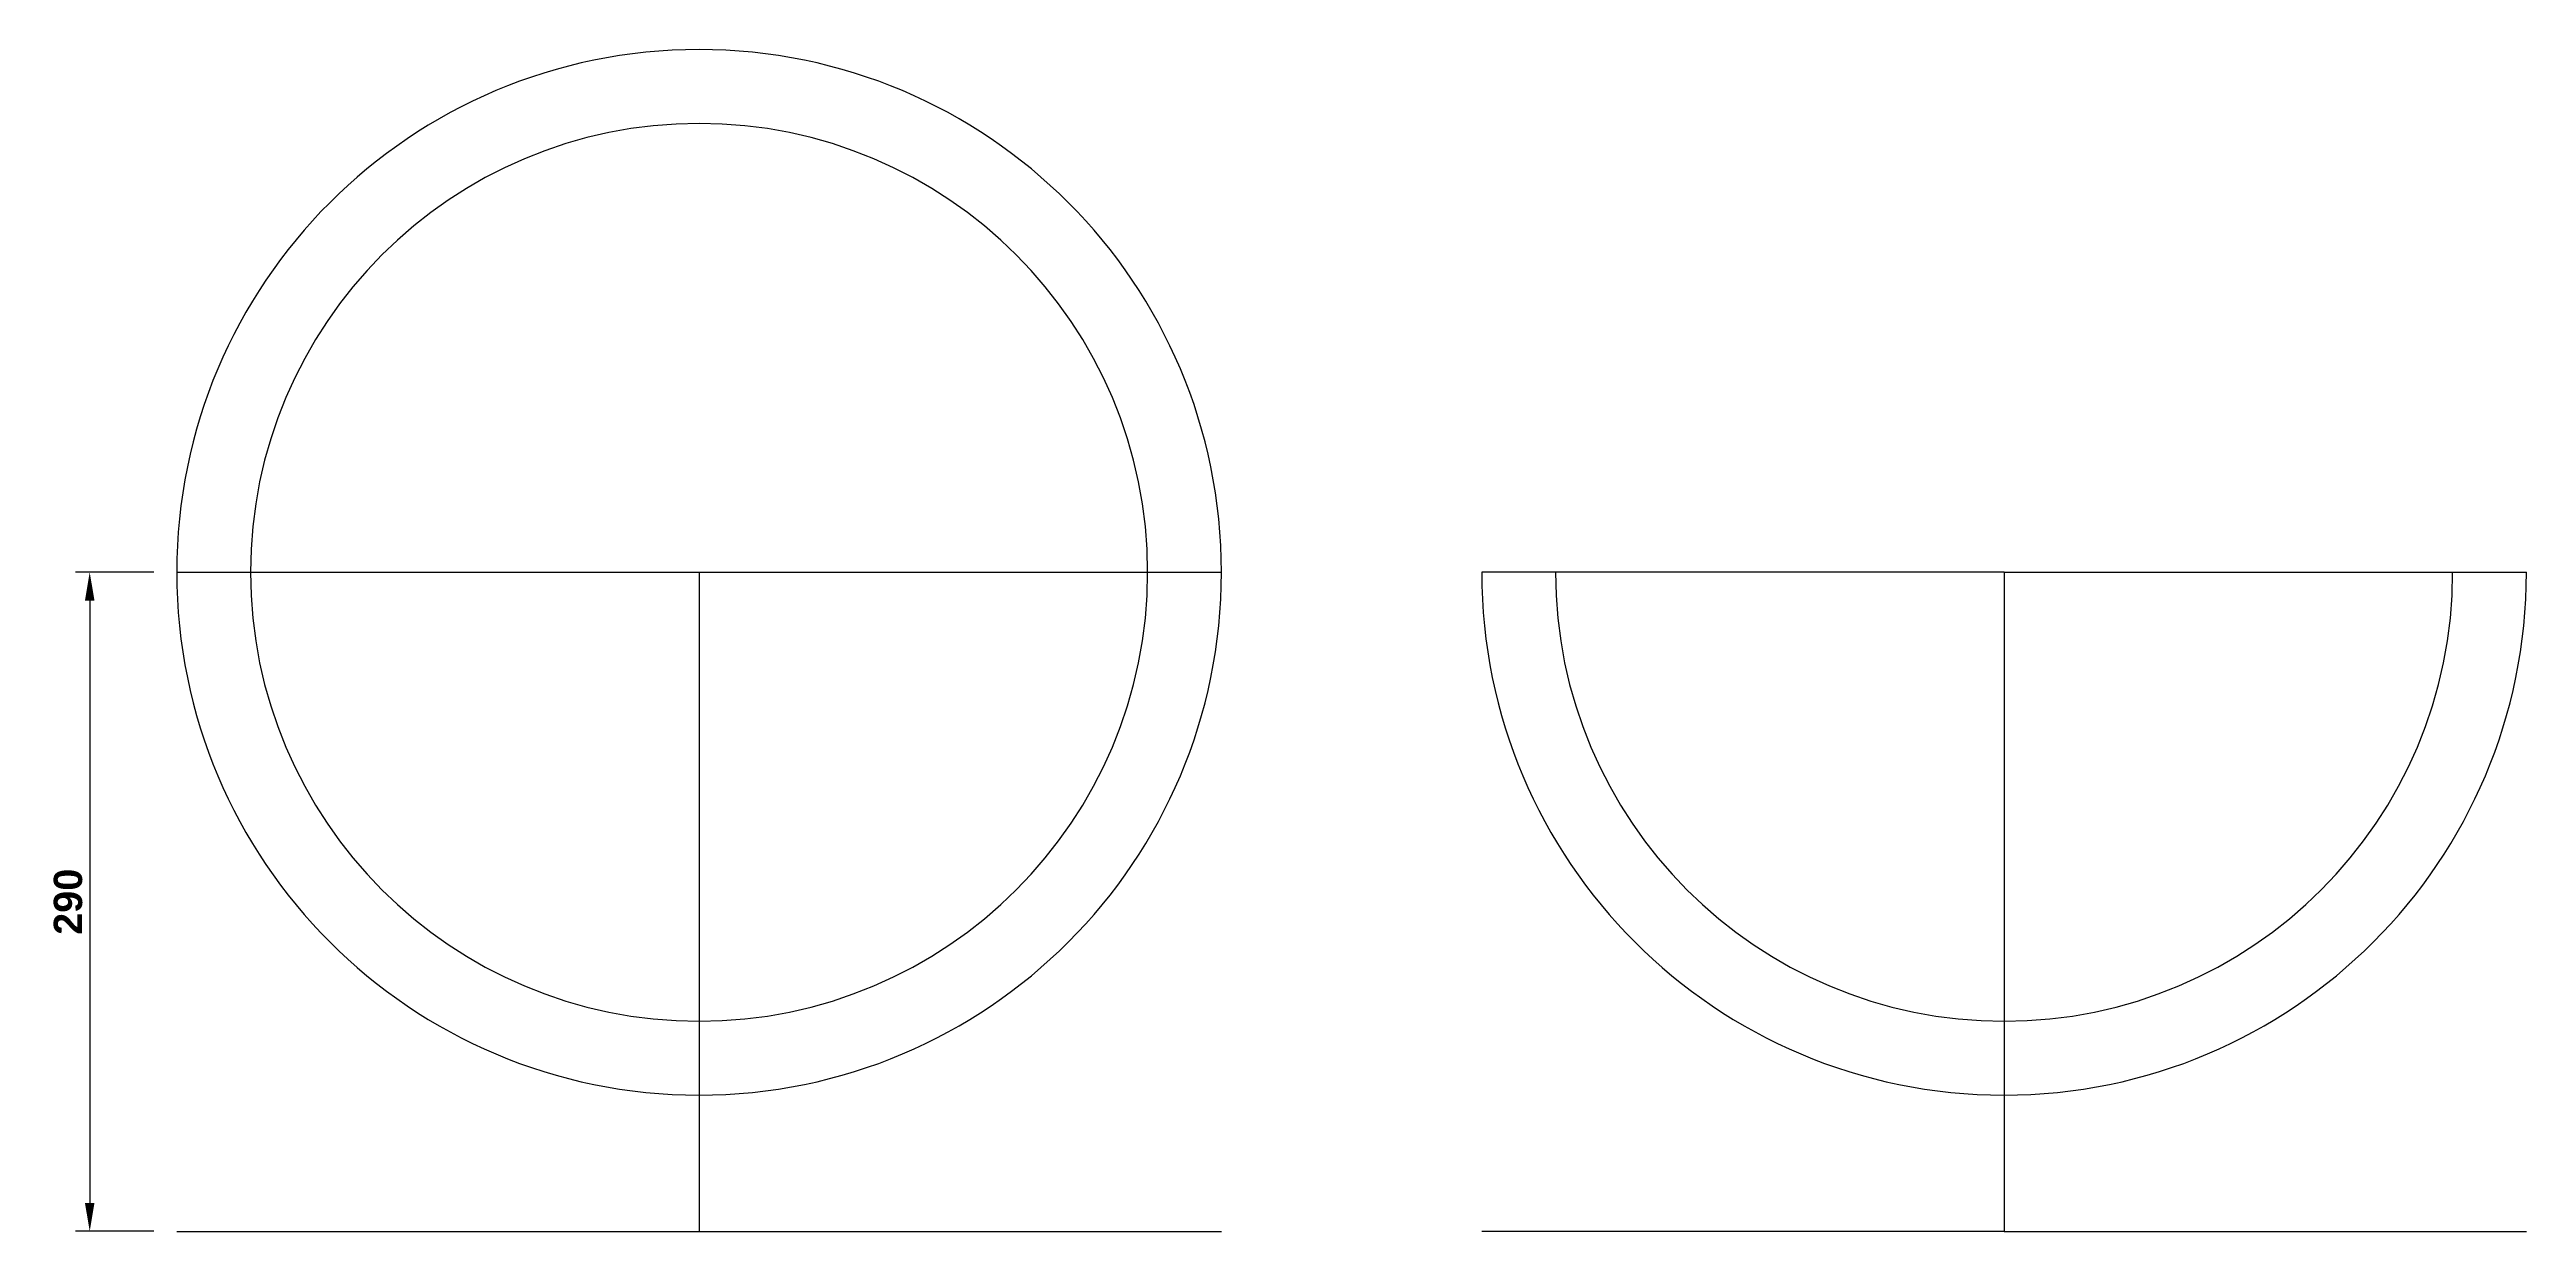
# Model space of a CAD drawing. Header units: millimetres. Extents: x 2534 to 17250, y -878 to 451.
# Drawn here: x 3237 to 4327, y -69 to 451 of the extents above; entities that cross this region are included whole.
import ezdxf

# ---------------------------------------------------------------- set-up
doc = ezdxf.new("R2010")
doc.units = ezdxf.units.MM
doc.header["$LTSCALE"] = 0.3
doc.layers.add('Contorno', color=5, linetype='Continuous', lineweight=30)
doc.layers.add('Cotas', color=7, linetype='Continuous', lineweight=9)
doc.styles.get("Standard").update_dxf_attribs({"font": ''})
doc.styles.get('Standard').set_extended_font_data('Arial', bold=True)
doc.dimstyles.new('cota annotative', dxfattribs={"dimtxt": 2.5, "dimasz": 2.5, "dimexe": 1.25, "dimexo": 2, "dimtad": 1, "dimtxsty": 'Standard', "dimcen": -5, "dimclrt": 102, "dimadec": 0, "dimazin": 0, "dimtfac": 1, "dimtmove": 0, "dimatfit": 3, "dimfxl": 1, "dimarcsym": 0})

# ---------------------------------------------------------------- blocks, each defined once
blk = doc.blocks.new('*D6')
at = {"layer": 'Cotas', "color": 0, "lineweight": -2, "transparency": 16777216}
for p, q in [((3282.9, 220.6), (3248.4, 220.6)), ((3254.6, 208.1), (3254.6, -56.9)), ((3282.9, -69.4), (3248.4, -69.4))]:
    blk.add_line(p, q, dxfattribs=at)
at = {"layer": 'Cotas', "color": 0, "transparency": 16777216}
for points in [[(3252.5, 208.1), (3256.7, 208.1), (3254.6, 220.6)], [(3252.5, -56.9), (3256.7, -56.9), (3254.6, -69.4)]]:
    blk.add_solid(points, dxfattribs=at)
at = {"layer": 'Defpoints', "color": 0, "transparency": 16777216}
for p in [(3292.9, 220.6), (3254.6, -69.4), (3292.9, -69.4)]:
    blk.add_point(p, dxfattribs=at)
at = {"layer": 'Cotas', "color": 102, "transparency": 16777216, "insert": (3245.1, 75.6), "char_height": 12.5, "attachment_point": 5, "rotation": 90}
blk.add_mtext('290', dxfattribs=at)

msp = doc.modelspace()

# ---------------------------------------------------------------- linework, layer by layer
at = {"color": 252, "true_color": 0x939598}
for p, q in [((4097.499, 220.554), (3867.499, 220.554)), ((4097.499, -69.446), (3867.499, -69.446))]:
    msp.add_line(p, q, dxfattribs=at)
for centre, radius, start, end in [((3522.911, 220.554), 230, 0, 180), ((3522.911, 220.554), 197.5, 0, 180), ((4097.499, 220.554), 230, 180, 270), ((4097.499, 220.554), 197.5, 180, 270)]:
    msp.add_arc(centre, radius, start, end, dxfattribs=at)
at = {"layer": 'Contorno'}
for p, q in [((3292.911, 220.554), (3752.911, 220.554)), ((3522.911, 220.554), (3522.911, -69.446)), ((4097.499, 220.554), (4097.499, -69.446)), ((4097.499, 220.554), (4327.499, 220.554)), ((3292.911, -69.446), (3752.911, -69.446)), ((4097.499, -69.446), (4327.499, -69.446))]:
    msp.add_line(p, q, dxfattribs=at)
for centre, radius, start in [((3522.911, 220.554), 230, 180), ((3522.911, 220.554), 197.5, 180), ((4097.499, 220.554), 197.5, 270), ((4097.499, 220.554), 230, 270)]:
    msp.add_arc(centre, radius, start, 0, dxfattribs=at)

# ---------------------------------------------------------------- dimensions: what is measured, and where the dimension line sits
at = {"layer": 'Cotas'}
dim = msp.add_linear_dim(base=(3254.624, -69.446), p1=(3292.911, 220.554), p2=(3292.911, -69.446), angle=90, dimstyle='cota annotative', dxfattribs=at)
dim.commit()
dim.dimension.update_dxf_attribs({"geometry": '*D6', "text_midpoint": (3245.113, 75.554)})

doc.saveas('drawing.dxf')
